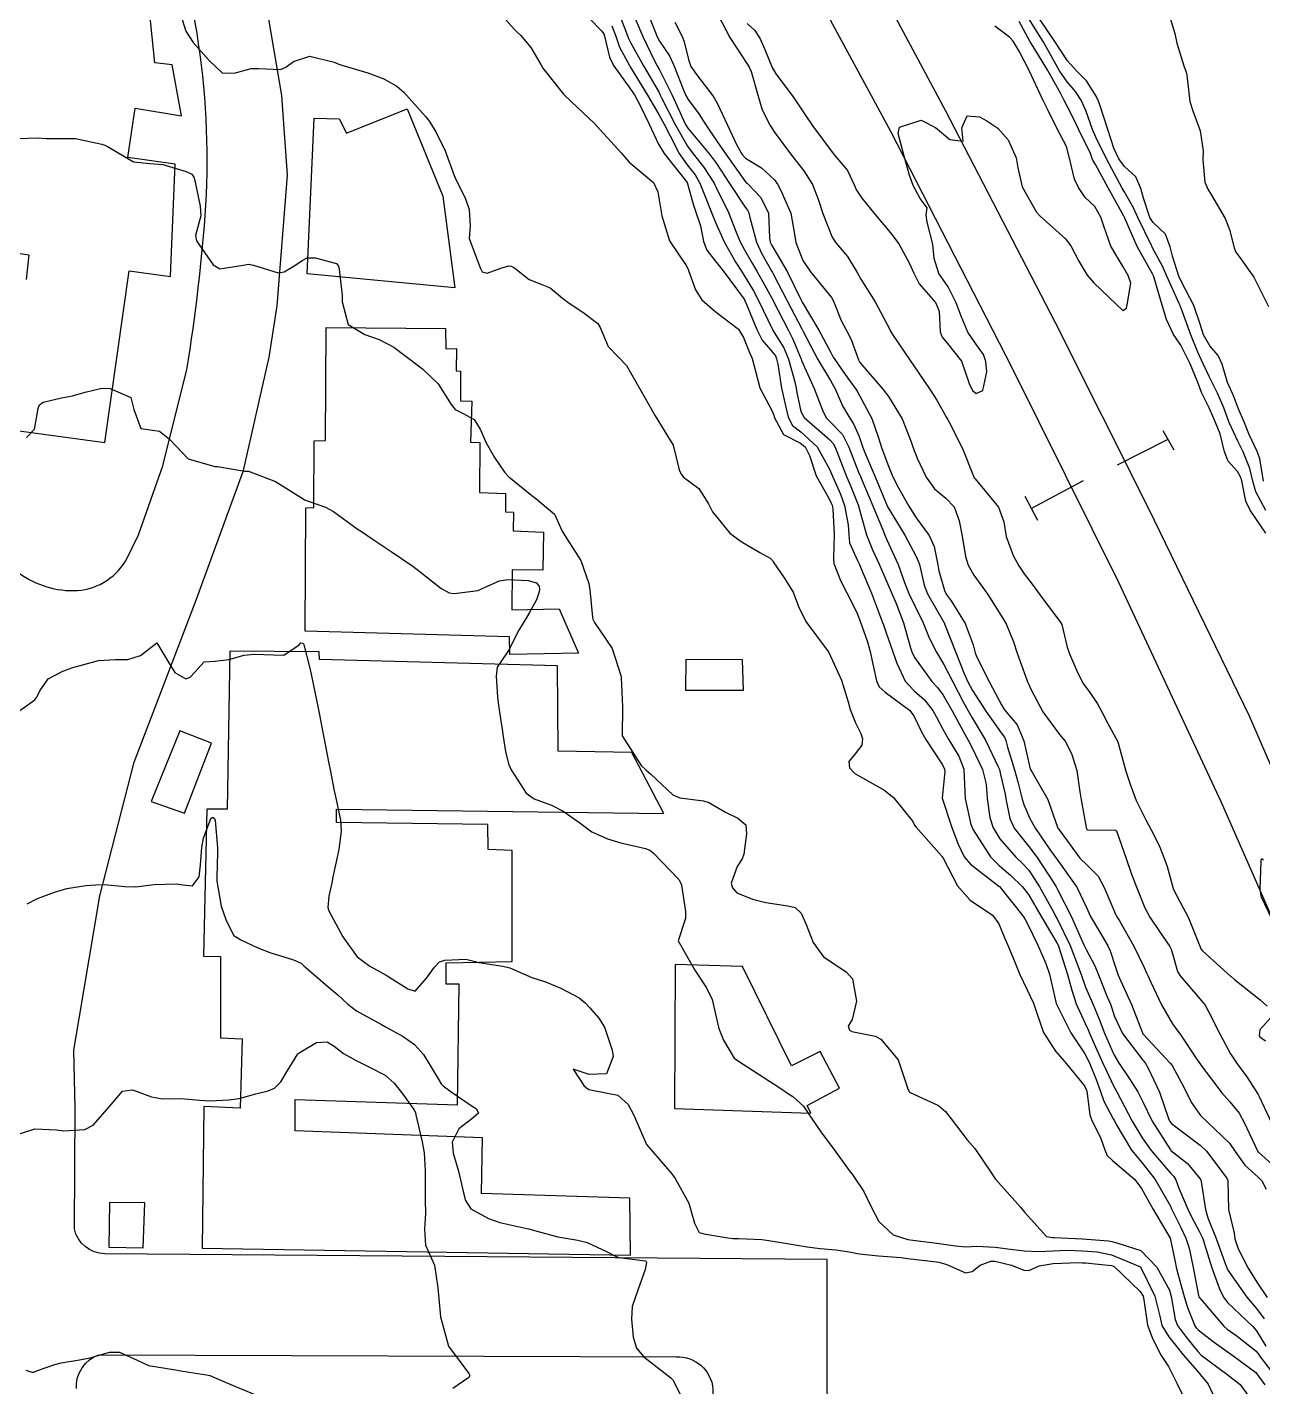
# Model space of a CAD drawing. Header units: metres. Extents: x 292545 to 299085, y 7450245 to 7463078.
# Drawn here: x 298523.7 to 298608.5, y 7451108.2 to 7451201.5 of the extents above; entities that cross this region are included whole.
import ezdxf

# ---------------------------------------------------------------- set-up
doc = ezdxf.new("R2010")
doc.units = ezdxf.units.M
for name, color, linetype in [('Curvas de Nivel 1m', 11, 'Continuous'), ('Curvas de Nivel 5m', 15, 'Continuous'), ('Edificações', 30, 'Continuous'), ('Linha Férrea', 20, 'Continuous'), ('Pórtico', 62, 'Continuous'), ('Vias Primárias', 230, 'Continuous')]:
    doc.layers.add(name, color=color, linetype=linetype)

msp = doc.modelspace()

# ---------------------------------------------------------------- linework, layer by layer
at = {"layer": 'Curvas de Nivel 1m', "flags": 128}
for points, elevation in [([(298555.729, 7451202.964), (298557.147, 7451201.347), (298557.352, 7451201.154), (298557.58, 7451200.943), (298558.298, 7451200.096), (298558.979, 7451198.922), (298559.119, 7451198.69), (298560.545, 7451196.905), (298561.088, 7451196.362), (298562.659, 7451194.884), (298563.066, 7451194.45), (298564.529, 7451192.858), (298564.76, 7451192.574), (298565.037, 7451192.239), (298566.708, 7451190.833), (298567.016, 7451190.187), (298567.246, 7451188.828), (298567.283, 7451188.543), (298567.821, 7451186.822), (298568.956, 7451185.148), (298569.079, 7451184.933), (298569.13, 7451184.807), (298569.598, 7451183.459), (298570.034, 7451182.793), (298570.921, 7451181.996), (298572.548, 7451180.764), (298572.897, 7451180.193), (298573.303, 7451179.17), (298573.48, 7451178.754), (298573.724, 7451177.897), (298574.019, 7451176.748), (298574.837, 7451175.193), (298574.971, 7451174.875), (298575.003, 7451174.737), (298575.642, 7451173.549), (298576.815, 7451172.942), (298577.129, 7451172.707), (298577.414, 7451172.094), (298577.88, 7451170.699), (298578.767, 7451169.123), (298578.919, 7451168.843), (298578.974, 7451168.687), (298579.019, 7451168.426), (298579.105, 7451166.684), (298579.062, 7451165.03), (298579.096, 7451164.684), (298579.547, 7451163.523), (298579.986, 7451162.671), (298580.673, 7451161.338), (298580.931, 7451160.666), (298581.372, 7451159.381), (298581.58, 7451158.656), (298581.769, 7451157.788), (298582.019, 7451156.649), (298582.199, 7451156.236), (298582.605, 7451155.859), (298584.287, 7451154.623), (298584.589, 7451154.237), (298585.114, 7451153.148), (298585.412, 7451152.607), (298586.547, 7451150.869), (298586.686, 7451150.589), (298586.707, 7451150.423), (298586.523, 7451148.59), (298587.189, 7451146.583), (298587.626, 7451145.438), (298588.046, 7451144.574), (298588.468, 7451144.072), (298590.427, 7451142.55), (298590.453, 7451142.528), (298592.061, 7451140.525), (298592.206, 7451140.308), (298592.417, 7451139.918), (298593.1, 7451138.513), (298593.644, 7451137.254), (298593.884, 7451136.505), (298594.353, 7451134.5), (298595.365, 7451132.49), (298596.311, 7451131.04), (298596.612, 7451130.475), (298597.103, 7451129.28), (298597.382, 7451128.464), (298597.613, 7451127.797), (298598.264, 7451126.587), (298598.351, 7451126.449), (298598.453, 7451126.256), (298599.531, 7451124.437), (298600.224, 7451123.584), (298601.14, 7451122.421), (298602.186, 7451120.594), (298602.274, 7451120.409), (298602.913, 7451119.141), (298603.255, 7451118.394), (298603.471, 7451117.706), (298603.755, 7451116.386), (298604.114, 7451114.465), (298604.142, 7451114.38), (298604.25, 7451114.241), (298605.864, 7451112.362), (298606.091, 7451112.162), (298606.77, 7451111.669), (298608.076, 7451110.648), (298608.21, 7451110.473), (298608.299, 7451110.337), (298609.134, 7451109.246)], 724), ([(298561.556, 7451202.896), (298563.147, 7451201.24), (298563.298, 7451201.032), (298563.356, 7451200.877), (298563.699, 7451199.441), (298563.98, 7451198.867), (298565.1, 7451197.312), (298565.407, 7451196.847), (298565.803, 7451196.126), (298566.409, 7451194.837), (298567.052, 7451193.465), (298567.445, 7451192.826), (298569.023, 7451190.827), (298569.473, 7451189.268), (298569.632, 7451188.801), (298569.933, 7451187.851), (298570.14, 7451186.792), (298570.373, 7451186.195), (298570.96, 7451185.452), (298571.487, 7451184.775), (298572.934, 7451182.822), (298572.959, 7451182.785), (298572.973, 7451182.759), (298573.007, 7451182.683), (298573.801, 7451180.747), (298574.168, 7451180.013), (298574.887, 7451179.186), (298575.081, 7451178.933), (298575.163, 7451178.736), (298575.248, 7451178.364), (298575.497, 7451176.73), (298575.747, 7451175.632), (298575.957, 7451174.723), (298576.259, 7451174.151), (298576.823, 7451173.736), (298577.953, 7451172.699), (298578.79, 7451171.159), (298578.992, 7451170.687), (298579.552, 7451169.46), (298579.824, 7451168.674), (298580.07, 7451167.343), (298580.112, 7451166.669), (298580.176, 7451166.117), (298580.715, 7451164.889), (298580.833, 7451164.659), (298580.931, 7451164.438), (298581.672, 7451162.65), (298582.306, 7451161.006), (298582.437, 7451160.643), (298582.494, 7451160.475), (298582.657, 7451160.014), (298583.135, 7451158.635), (298583.41, 7451157.853), (298583.979, 7451156.626), (298584.606, 7451155.958), (298585.32, 7451155.329), (298585.886, 7451154.601), (298586.137, 7451154.145), (298586.58, 7451153.323), (298586.994, 7451152.586), (298587.66, 7451151.475), (298588.023, 7451150.575), (298588.082, 7451149.02), (298588.103, 7451148.574), (298588.505, 7451146.792), (298588.576, 7451146.569), (298588.654, 7451146.415), (298589.84, 7451144.556), (298590.467, 7451143.938), (298591.227, 7451143.305), (298592.028, 7451142.526), (298592.445, 7451141.973), (298593.309, 7451140.511), (298594.404, 7451138.656), (298594.486, 7451138.499), (298594.536, 7451138.364), (298595.121, 7451136.493), (298595.431, 7451135.426), (298595.724, 7451134.486), (298596.339, 7451133.128), (298596.545, 7451132.687), (298596.628, 7451132.476), (298596.86, 7451131.937), (298597.54, 7451130.461), (298597.774, 7451129.934), (298598.287, 7451128.859), (298598.507, 7451128.448), (298598.769, 7451127.954), (298599.576, 7451126.437), (298600.246, 7451125.297), (298600.86, 7451124.424), (298602.217, 7451122.849), (298602.432, 7451122.624), (298602.573, 7451122.405), (298602.779, 7451121.827), (298603.378, 7451120.392), (298603.647, 7451119.857), (298604.168, 7451118.885), (298604.409, 7451118.378), (298604.536, 7451117.999), (298605.023, 7451116.371), (298605.568, 7451114.919), (298605.827, 7451114.363), (298606.109, 7451113.983), (298607.844, 7451112.342), (298608.09, 7451112.04), (298608.736, 7451110.987)], 723), ([(298566.179, 7451202.84), (298566.855, 7451201.123), (298566.968, 7451200.832), (298567.14, 7451200.539), (298567.825, 7451199.514), (298568.125, 7451198.815), (298568.788, 7451197.123), (298568.933, 7451196.812), (298569.09, 7451196.537), (298569.817, 7451195.536), (298570.298, 7451194.792), (298571.056, 7451193.675), (298571.69, 7451192.774), (298573.024, 7451190.888), (298573.085, 7451190.821), (298573.161, 7451190.758), (298574.083, 7451189.813), (298574.611, 7451188.736), (298574.676, 7451187.036), (298574.726, 7451186.734), (298574.804, 7451186.565), (298574.968, 7451186.287), (298575.887, 7451184.721), (298576.824, 7451182.812), (298576.874, 7451182.71), (298576.922, 7451182.625), (298578.071, 7451180.698), (298578.888, 7451179.17), (298579.056, 7451178.858), (298579.166, 7451178.686), (298579.873, 7451177.669), (298580.6, 7451176.664), (298580.695, 7451176.506), (298580.849, 7451176.229), (298581.702, 7451174.651), (298582.156, 7451173.31), (298582.366, 7451172.644), (298582.795, 7451171.475), (298583.15, 7451170.636), (298583.53, 7451169.878), (298584.233, 7451168.625), (298584.751, 7451167.836), (298585.641, 7451166.606), (298585.986, 7451165.862), (298586.222, 7451164.597), (298586.304, 7451164.191), (298586.695, 7451162.845), (298586.809, 7451162.589), (298587.136, 7451162.135), (298588.112, 7451160.576), (298588.648, 7451159.121), (298588.783, 7451158.569), (298588.887, 7451158.319), (298589.769, 7451156.558), (298590.597, 7451154.996), (298590.761, 7451154.714), (298590.906, 7451154.545), (298591.671, 7451153.621), (298592.134, 7451152.527), (298592.546, 7451150.707), (298592.605, 7451150.519), (298592.731, 7451150.328), (298593.775, 7451148.507), (298594.473, 7451146.531), (298594.489, 7451146.5), (298594.503, 7451146.476), (298595.984, 7451144.485), (298596.468, 7451144), (298597.243, 7451143.251), (298597.643, 7451142.462), (298598.425, 7451140.621), (298598.522, 7451140.449), (298598.688, 7451140.179), (298599.681, 7451138.437), (298600.388, 7451136.978), (298600.556, 7451136.599), (298600.632, 7451136.428), (298600.837, 7451135.964), (298601.588, 7451134.418), (298602.34, 7451133.099), (298602.634, 7451132.704), (298602.868, 7451132.402), (298603.983, 7451130.709), (298604.219, 7451130.381), (298604.251, 7451130.329), (298604.302, 7451130.248), (298605.72, 7451128.366), (298606.277, 7451127.754), (298606.905, 7451126.986), (298607.251, 7451126.345), (298608.169, 7451124.396), (298608.201, 7451124.33), (298608.215, 7451124.313), (298608.233, 7451124.295), (298608.467, 7451124.092), (298610.215, 7451122.526)], 719), ([(298564.46, 7451202.164), (298564.949, 7451200.853), (298565.003, 7451200.713), (298565.139, 7451200.441), (298566.037, 7451198.841), (298567.095, 7451197), (298567.181, 7451196.829), (298567.274, 7451196.645), (298568.202, 7451194.819), (298569.051, 7451193.333), (298569.445, 7451192.804), (298570.153, 7451191.913), (298570.879, 7451190.782), (298570.925, 7451190.684), (298571.02, 7451190.481), (298571.868, 7451188.771), (298572.435, 7451187.311), (298572.671, 7451186.763), (298572.967, 7451186.215), (298573.497, 7451185.29), (298573.808, 7451184.747), (298574.225, 7451184.02), (298574.923, 7451182.73), (298574.933, 7451182.71), (298575.96, 7451180.719), (298576.273, 7451180.096), (298576.846, 7451178.711), (298576.882, 7451178.622), (298577.753, 7451176.701), (298578.312, 7451175.222), (298578.566, 7451174.693), (298578.83, 7451174.413), (298579.68, 7451173.535), (298580.128, 7451172.67), (298580.787, 7451170.957), (298580.914, 7451170.659), (298581.01, 7451170.428), (298581.766, 7451168.65), (298582.493, 7451166.886), (298582.589, 7451166.641), (298582.73, 7451166.328), (298583.508, 7451164.632), (298583.946, 7451163.382), (298584.236, 7451162.625), (298584.68, 7451161.739), (298585.232, 7451160.611), (298585.64, 7451159.592), (298586.142, 7451158.598), (298586.631, 7451157.769), (298587.252, 7451156.584), (298587.974, 7451155.201), (298588.32, 7451154.573), (298588.588, 7451154.112), (298589.501, 7451152.561), (298590.391, 7451150.706), (298590.452, 7451150.551), (298590.54, 7451150.211), (298590.841, 7451148.86), (298590.905, 7451148.544), (298591.165, 7451147.196), (298591.476, 7451146.535), (298592.484, 7451145.266), (298593.048, 7451144.514), (298594.161, 7451142.798), (298594.347, 7451142.501), (298594.45, 7451142.318), (298595.371, 7451140.491), (298596.163, 7451138.725), (298596.264, 7451138.481), (298596.4, 7451138.2), (298597.001, 7451137.083), (298597.263, 7451136.467), (298597.848, 7451134.97), (298598.077, 7451134.454), (298598.151, 7451134.253), (298598.344, 7451133.604), (298598.902, 7451132.444), (298600.306, 7451130.617), (298600.448, 7451130.429), (298600.66, 7451130.066), (298601.431, 7451128.419), (298602.063, 7451126.614), (298602.147, 7451126.411), (298602.261, 7451126.264), (298602.827, 7451125.829), (298604.239, 7451124.789), (298604.66, 7451124.376), (298606.066, 7451122.51), (298606.123, 7451122.361), (298606.183, 7451120.36), (298606.562, 7451118.75), (298606.621, 7451118.355), (298606.835, 7451117.674), (298607.537, 7451116.346), (298608.129, 7451115.384), (298608.835, 7451114.329)], 721), ([(298568.176, 7451201.838), (298568.704, 7451200.807), (298568.829, 7451200.494), (298569.128, 7451199.263), (298569.286, 7451198.798), (298569.66, 7451198.249), (298570.799, 7451196.784), (298570.913, 7451196.604), (298571.088, 7451196.268), (298571.792, 7451194.773), (298572.428, 7451193.391), (298572.795, 7451192.762), (298573.04, 7451192.513), (298574.136, 7451191.845), (298575.026, 7451191.009), (298575.218, 7451190.728), (298575.456, 7451190.288), (298576.135, 7451188.719), (298576.398, 7451187.299), (298576.476, 7451186.715), (298576.961, 7451185.487), (298577.482, 7451184.705), (298578.927, 7451182.949), (298579.075, 7451182.688), (298579.59, 7451181.36), (298579.952, 7451180.674), (298580.281, 7451180.054), (298580.782, 7451178.662), (298580.88, 7451178.48), (298582.461, 7451176.644), (298582.848, 7451176.148), (298583.786, 7451174.63), (298584.408, 7451173.033), (298584.528, 7451172.623), (298584.802, 7451171.91), (298585.424, 7451170.61), (298586.001, 7451169.827), (298586.769, 7451169.181), (298587.356, 7451168.584), (298587.702, 7451167.627), (298587.9, 7451166.578), (298588.127, 7451165.167), (298588.302, 7451164.574), (298588.706, 7451163.888), (298589.651, 7451162.56), (298590.669, 7451160.969), (298590.909, 7451160.546), (298591.429, 7451159.316), (298591.683, 7451158.534), (298592.259, 7451156.885), (298592.408, 7451156.523), (298592.469, 7451156.38), (298592.608, 7451156.076), (298593.439, 7451154.512), (298594.577, 7451152.95), (298594.961, 7451152.496), (298595.4, 7451151.652), (298595.765, 7451150.488), (298595.977, 7451149.036), (298596.068, 7451148.485), (298596.4, 7451146.575), (298596.431, 7451146.481), (298596.492, 7451146.424), (298598.433, 7451146.391), (298598.492, 7451146.348), (298599.147, 7451144.443), (298599.53, 7451143.371), (298599.876, 7451142.436), (298600.433, 7451141.07), (298600.778, 7451140.425), (298601.444, 7451139.445), (298602.16, 7451138.404), (298602.236, 7451138.237), (298602.396, 7451137.676), (298602.683, 7451136.703), (298602.85, 7451136.403), (298604.357, 7451134.66), (298604.565, 7451134.378), (298604.82, 7451133.903), (298605.608, 7451132.367), (298606.313, 7451131.054), (298606.78, 7451130.353), (298607.429, 7451129.478), (298608.173, 7451128.332), (298608.211, 7451128.26), (298608.281, 7451128.115), (298609.129, 7451126.321)], 718), ([(298571.158, 7451202.31), (298571.959, 7451200.772), (298573.125, 7451199.009), (298573.222, 7451198.857), (298573.275, 7451198.758), (298573.425, 7451198.449), (298573.899, 7451196.748), (298574.17, 7451195.83), (298574.715, 7451194.735), (298575.065, 7451194.225), (298576.182, 7451192.719), (298577.032, 7451191.641), (298577.64, 7451190.704), (298578.025, 7451189.688), (298578.336, 7451188.697), (298578.979, 7451187.093), (298579.235, 7451186.686), (298580.035, 7451185.746), (298580.687, 7451184.664), (298580.946, 7451184.213), (298581.936, 7451182.65), (298582.905, 7451180.804), (298582.989, 7451180.639), (298583.125, 7451180.413), (298584.334, 7451178.625), (298584.871, 7451177.817), (298585.695, 7451176.607), (298586.155, 7451175.91), (298586.834, 7451174.708), (298586.898, 7451174.589), (298586.975, 7451174.445), (298587.914, 7451172.579), (298588.678, 7451170.678), (298588.728, 7451170.571), (298588.782, 7451170.507), (298590.395, 7451168.554), (298590.748, 7451167.55), (298590.915, 7451166.547), (298591.411, 7451165.231), (298591.778, 7451164.534), (298592.153, 7451163.974), (298592.7, 7451163.274), (298593.262, 7451162.514), (298594.665, 7451160.631), (298594.731, 7451160.499), (298595.102, 7451158.948), (298595.257, 7451158.491), (298595.777, 7451157.337), (298596.19, 7451156.484), (298596.607, 7451155.917), (298597.196, 7451155.069), (298597.509, 7451154.466), (298597.881, 7451153.755), (298598.573, 7451152.45), (298599.14, 7451150.444), (298599.418, 7451149.557), (298599.851, 7451148.437), (298600.503, 7451147.115), (298600.881, 7451146.424), (298601.416, 7451145.35), (298601.796, 7451144.41), (298601.963, 7451143.902), (298602.381, 7451142.401), (298602.45, 7451142.237), (298603.441, 7451140.39), (298604.118, 7451138.671), (298604.229, 7451138.382), (298604.285, 7451138.265), (298604.4, 7451138.109), (298606.339, 7451136.36), (298606.382, 7451136.322), (298606.589, 7451136.148), (298608.359, 7451134.755), (298608.824, 7451134.325)], 717), ([(298608.74, 7451166.785), (298607.659, 7451168.347), (298607.377, 7451168.959), (298607.082, 7451170.356), (298607.026, 7451170.597), (298606.789, 7451171.004), (298606.144, 7451171.708), (298605.909, 7451172.363), (298605.6, 7451173.59), (298605.285, 7451174.373), (298605.154, 7451174.693), (298604.843, 7451175.366), (298604.343, 7451176.385), (298604.02, 7451177.235), (298603.558, 7451178.393), (298602.896, 7451179.677), (298602.603, 7451180.108), (298602.395, 7451180.408), (298601.928, 7451181.429), (298601.625, 7451182.419), (298601.076, 7451184.303), (298601.028, 7451184.429), (298601.004, 7451184.48), (298600.954, 7451184.573), (298599.904, 7451186.441), (298599.063, 7451188.388), (298599.041, 7451188.45), (298599.027, 7451188.474), (298599.004, 7451188.524), (298597.928, 7451190.461), (298597.039, 7451192.08), (298596.89, 7451192.321), (298596.832, 7451192.473), (298596.709, 7451192.814), (298595.894, 7451194.488), (298595.638, 7451195.051), (298595.089, 7451196.114), (298594.879, 7451196.502), (298594.638, 7451196.964), (298593.775, 7451198.513), (298593.129, 7451199.581), (298592.554, 7451200.526), (298591.816, 7451201.873)], 717), ([(298608.751, 7451168.33), (298608.042, 7451169.607), (298607.837, 7451170.344), (298607.646, 7451171.202), (298607.185, 7451172.346), (298606.814, 7451173.082), (298606.23, 7451174.359), (298605.846, 7451175.368), (298605.424, 7451176.371), (298604.869, 7451177.467), (298604.434, 7451178.384), (298604.079, 7451179.2), (298603.602, 7451180.393), (298602.921, 7451182.218), (298602.868, 7451182.346), (298602.851, 7451182.401), (298602.802, 7451182.525), (298601.949, 7451184.415), (298601.645, 7451185.105), (298600.972, 7451186.354), (298600.932, 7451186.43), (298600.883, 7451186.523), (298599.963, 7451188.44), (298599.661, 7451189.092), (298599.021, 7451190.227), (298598.89, 7451190.451), (298598.727, 7451190.752), (298597.815, 7451192.462), (298597.065, 7451193.944), (298596.842, 7451194.473), (298596.376, 7451195.771), (298596.064, 7451196.485), (298595.677, 7451197.07), (298595.105, 7451197.747), (298594.585, 7451198.505), (298593.903, 7451199.74), (298593.456, 7451200.517), (298593.148, 7451201.005), (298592.197, 7451202.53)], 718), ([(298608.588, 7451170.333), (298608.326, 7451171.865), (298608.16, 7451172.336), (298607.582, 7451173.582), (298607.286, 7451174.345), (298606.843, 7451175.361), (298606.577, 7451176.081), (298606.463, 7451176.356), (298606.113, 7451177.112), (298605.736, 7451178.367), (298605.477, 7451178.959), (298604.895, 7451179.617), (298604.463, 7451180.384), (298604.255, 7451181.041), (298603.805, 7451182.391), (298602.947, 7451184.024), (298602.778, 7451184.403), (298602.339, 7451185.782), (298602.174, 7451186.412), (298601.864, 7451187.299), (298600.998, 7451188.08), (298600.779, 7451188.432), (298600.355, 7451189.769), (298600.161, 7451190.433), (298599.82, 7451191.227), (298599.038, 7451191.941), (298598.643, 7451192.454), (298598.319, 7451193.192), (298597.903, 7451194.462), (298597.333, 7451196.225), (298597.237, 7451196.469), (298597.096, 7451196.761), (298596.425, 7451197.799), (298595.755, 7451198.49), (298595.123, 7451199.187), (298594.249, 7451200.509), (298593.159, 7451202.125)], 719), ([(298602.08, 7451202.411), (298602.487, 7451201.069), (298602.64, 7451200.405), (298603.12, 7451198.844), (298603.269, 7451198.398), (298603.315, 7451198.194), (298603.521, 7451196.396), (298603.732, 7451195.748), (298604.237, 7451194.388), (298604.43, 7451193.009), (298604.426, 7451192.386), (298604.556, 7451190.857), (298604.767, 7451190.383), (298605.017, 7451189.974), (298605.945, 7451188.366), (298606.241, 7451187.617), (298606.556, 7451186.356), (298606.675, 7451186.059), (298606.966, 7451185.685), (298607.922, 7451184.34), (298608.923, 7451182.33)], 719), ([(298563.856, 7451201.576), (298564.137, 7451200.865), (298564.387, 7451200.112), (298565.072, 7451198.851), (298565.122, 7451198.767), (298566.3, 7451196.838), (298567.08, 7451195.51), (298567.454, 7451194.826), (298567.85, 7451194.033), (298568.475, 7451192.816), (298569.035, 7451192.039), (298569.587, 7451191.36), (298569.906, 7451190.797), (298570.218, 7451189.995), (298570.701, 7451188.785), (298570.992, 7451188.052), (298571.566, 7451186.774), (298572.376, 7451185.348), (298572.75, 7451184.762), (298572.95, 7451184.449), (298573.586, 7451183.397), (298573.931, 7451182.745), (298574.884, 7451180.75), (298574.891, 7451180.73), (298575.656, 7451179.494), (298575.982, 7451178.724), (298576.411, 7451177.165), (298576.509, 7451176.715), (298576.564, 7451176.428), (298576.837, 7451175.133), (298577.068, 7451174.708), (298578.818, 7451173.178), (298579.055, 7451172.926), (298579.183, 7451172.684), (298579.412, 7451172.073), (298579.965, 7451170.672), (298580.204, 7451170.095), (298580.763, 7451168.708), (298580.78, 7451168.66), (298580.793, 7451168.629), (298581.331, 7451166.654), (298581.739, 7451165.634), (298582.206, 7451164.645), (298582.701, 7451163.491), (298583.062, 7451162.636), (298583.366, 7451161.95), (298583.866, 7451160.628), (298584.359, 7451158.91), (298584.451, 7451158.622), (298584.637, 7451158.236), (298585.817, 7451156.602), (298586.2, 7451156.188), (298586.604, 7451155.654), (298587.206, 7451154.584), (298587.962, 7451153.193), (298588.301, 7451152.573), (298588.566, 7451152.092), (298589.288, 7451150.563), (298589.546, 7451149.547), (298589.624, 7451148.559), (298589.798, 7451147.269), (298590.038, 7451146.555), (298590.492, 7451145.796), (298591.59, 7451144.533), (298592.045, 7451144.103), (298592.464, 7451143.649), (298593.212, 7451142.512), (298594.18, 7451140.749), (298594.315, 7451140.501), (298594.421, 7451140.308), (298595.308, 7451138.491), (298595.894, 7451136.979), (298596.059, 7451136.483), (298596.37, 7451135.631), (298596.878, 7451134.472), (298597.313, 7451133.435), (298597.668, 7451132.46), (298598.311, 7451130.995), (298598.639, 7451130.447), (298599.39, 7451129.341), (298599.965, 7451128.433), (298600.277, 7451127.799), (298600.943, 7451126.423), (298602.192, 7451124.452), (298602.219, 7451124.41), (298603.358, 7451123.526), (298604.214, 7451122.491), (298604.273, 7451122.379), (298604.298, 7451122.293), (298604.592, 7451120.376), (298604.763, 7451119.788), (298605.324, 7451118.368), (298606.016, 7451116.489), (298606.061, 7451116.361), (298606.14, 7451116.198), (298607.44, 7451114.347), (298608.105, 7451113.581), (298608.626, 7451112.86)], 722), ([(298573.153, 7451201.746), (298573.661, 7451201.265), (298574.004, 7451200.747), (298574.35, 7451199.956), (298574.859, 7451198.734), (298575.116, 7451198.288), (298576.312, 7451196.718), (298577.081, 7451195.549), (298577.643, 7451194.704), (298579.045, 7451192.823), (298579.162, 7451192.688), (298580.02, 7451191.662), (298580.49, 7451190.668), (298580.65, 7451190.297), (298581.014, 7451189.766), (298581.901, 7451188.651), (298582.984, 7451187.37), (298583.564, 7451186.634), (298584.266, 7451185.321), (298584.572, 7451184.624), (298584.942, 7451183.889), (298586.07, 7451182.603), (298586.328, 7451182.01), (298586.387, 7451180.598), (298586.532, 7451180.229), (298586.895, 7451179.797), (298587.852, 7451178.58), (298588.389, 7451177.046), (298588.602, 7451176.573), (298588.851, 7451176.36), (298589.326, 7451176.563), (298589.598, 7451177.833), (298589.52, 7451178.56), (298589.359, 7451179.035), (298588.894, 7451179.686), (298588.289, 7451180.576), (298587.824, 7451181.67), (298587.49, 7451182.584), (298586.939, 7451183.686), (298586.299, 7451184.6), (298585.967, 7451185.609), (298585.881, 7451186.606), (298585.497, 7451188.111), (298585.427, 7451188.614), (298585.489, 7451189.094), (298585.014, 7451189.738), (298584.53, 7451190.625), (298584.253, 7451191.405), (298583.921, 7451192.631), (298583.51, 7451194.192), (298583.592, 7451194.632), (298585.078, 7451195.111), (298586.073, 7451194.6), (298587.061, 7451193.791), (298587.967, 7451193.673), (298587.877, 7451194.582), (298588.239, 7451195.42), (298589.081, 7451195.347), (298589.584, 7451195.068), (298590.342, 7451194.551), (298591.061, 7451193.762), (298591.601, 7451192.534), (298591.729, 7451191.84), (298592.009, 7451190.53), (298593.006, 7451188.79), (298593.253, 7451188.518), (298594.98, 7451186.98), (298595.356, 7451186.494), (298595.915, 7451185.438), (298596.474, 7451184.477), (298596.945, 7451183.95), (298598.482, 7451182.454), (298598.919, 7451182.042), (298599.167, 7451182.201), (298599.23, 7451182.447), (298599.466, 7451183.924), (298599.301, 7451184.447), (298598.959, 7451185.049), (298598.092, 7451186.459), (298597.622, 7451187.835), (298597.413, 7451188.466), (298597.01, 7451189.194), (298596.333, 7451189.797), (298595.886, 7451190.487), (298595.611, 7451191.074), (298595.265, 7451192.497), (298595.055, 7451193.298), (298594.424, 7451194.506), (298593.789, 7451195.81), (298593.446, 7451196.516), (298593.1, 7451197.232), (298592.492, 7451198.526), (298591.818, 7451199.848), (298591.392, 7451200.538), (298591.146, 7451200.808), (298590.148, 7451201.551)], 716), ([(298523.058, 7451193.859), (298524.496, 7451193.898), (298525.058, 7451193.856), (298525.595, 7451193.859), (298527.058, 7451193.856), (298528.861, 7451193.475), (298529.054, 7451193.404), (298529.282, 7451193.278), (298531.038, 7451192.259), (298532.146, 7451192.133), (298533.036, 7451192.07), (298534.643, 7451191.599), (298535.026, 7451191.403), (298535.18, 7451191.208), (298535.249, 7451190.98), (298535.597, 7451189.204), (298535.65, 7451188.547), (298535.289, 7451187.207), (298535.351, 7451186.824), (298536.492, 7451185.195), (298536.95, 7451184.904), (298538.566, 7451185.166), (298538.954, 7451185.225), (298539.257, 7451185.157), (298540.948, 7451184.64), (298541.37, 7451184.715), (298542.099, 7451185.129), (298542.6, 7451185.48), (298542.958, 7451185.664), (298543.509, 7451185.662), (298544.955, 7451185.277), (298545.107, 7451185.088), (298545.152, 7451184.887), (298545.354, 7451183.086), (298545.359, 7451182.653), (298545.774, 7451181.081), (298546.896, 7451180.412), (298547.897, 7451180.059), (298548.888, 7451179.525), (298549.569, 7451179.033), (298550.868, 7451178.048), (298551.933, 7451177.009), (298552.839, 7451175.596), (298553.11, 7451175.27), (298553.658, 7451174.988), (298554.415, 7451174.562), (298554.822, 7451173.92), (298555.23, 7451172.966), (298555.798, 7451171.96), (298556.495, 7451170.953), (298556.78, 7451170.645), (298558.256, 7451169.448), (298558.764, 7451169.059), (298558.829, 7451168.994), (298558.924, 7451168.928), (298559.917, 7451168.075), (298560.447, 7451166.904), (298560.736, 7451166.432), (298561.739, 7451164.89), (298562.271, 7451163.31), (298562.345, 7451162.883), (298562.54, 7451161.007), (298562.551, 7451160.881), (298562.661, 7451160.64), (298563.889, 7451158.868), (298564.478, 7451157.008), (298564.49, 7451156.861), (298564.593, 7451154.86), (298564.573, 7451152.86), (298565.879, 7451150.84), (298566.22, 7451150.515), (298566.537, 7451150.243), (298568.033, 7451148.815), (298568.521, 7451148.619), (298570.139, 7451148.406), (298570.518, 7451148.288), (298571.651, 7451147.629), (298572.507, 7451147.211), (298573.054, 7451146.754), (298573.095, 7451146.153), (298572.911, 7451144.756), (298572.796, 7451144.43), (298572.464, 7451143.914), (298572.052, 7451142.766), (298572.134, 7451142.449), (298572.443, 7451142.105), (298573.514, 7451141.672), (298574.433, 7451141.443), (298575.935, 7451141.212), (298576.429, 7451141.099), (298576.861, 7451140.706), (298577.195, 7451139.922), (298577.68, 7451138.697), (298578.393, 7451137.705), (298579.94, 7451136.674), (298580.376, 7451136.2), (298580.657, 7451134.665), (298580.34, 7451133.411), (298580.071, 7451132.937), (298580.164, 7451132.672), (298580.332, 7451132.584), (298581.935, 7451132.252), (298582.327, 7451132.052), (298583.503, 7451130.628), (298584.132, 7451128.774), (298584.174, 7451128.621), (298584.281, 7451128.417), (298584.638, 7451128.258), (298586.272, 7451127.494), (298586.763, 7451127.088), (298587.139, 7451126.587), (298588.241, 7451125.14), (298588.761, 7451124.565), (298589.914, 7451122.855), (298590.115, 7451122.551), (298590.212, 7451122.429), (298591.91, 7451120.533), (298592.188, 7451120.175), (298593.677, 7451118.507), (298594.099, 7451118.437), (298594.162, 7451118.437), (298594.223, 7451118.439), (298596.162, 7451118.351), (298597.936, 7451118.228), (298598.16, 7451118.183), (298598.518, 7451118.088), (298600.154, 7451117.55), (298601.267, 7451116.419), (298602.119, 7451114.844), (298602.248, 7451114.408), (298602.514, 7451112.82), (298602.683, 7451112.401), (298603.288, 7451111.595), (298604.075, 7451110.623), (298604.313, 7451110.378), (298606.054, 7451109.07), (298606.974, 7451108.351), (298608.029, 7451106.902)], 726), ([(298523.698, 7451173.341), (298524.234, 7451173.92), (298524.482, 7451175.334), (298524.584, 7451175.586), (298524.84, 7451175.773), (298526.096, 7451176.065), (298526.846, 7451176.193), (298527.707, 7451176.44), (298528.854, 7451176.714), (298529.419, 7451176.71), (298530.845, 7451176.091), (298531.057, 7451175.257), (298531.528, 7451173.958), (298532.818, 7451173.763), (298533.507, 7451173.223), (298534.793, 7451171.878), (298536.622, 7451171.355), (298536.785, 7451171.354), (298537.867, 7451171.174), (298538.654, 7451171.034), (298538.782, 7451171.039), (298538.912, 7451171.029), (298540.775, 7451170.326), (298542.669, 7451169.121), (298542.762, 7451169.066), (298544.212, 7451168.553), (298544.755, 7451168.25), (298546.387, 7451167.074), (298546.739, 7451166.835), (298547.401, 7451166.395), (298548.72, 7451165.521), (298549.431, 7451165.039), (298550.19, 7451164.51), (298550.704, 7451164.124), (298552.121, 7451163.006), (298552.688, 7451162.685), (298553.044, 7451162.638), (298554.691, 7451162.85), (298554.782, 7451162.879), (298554.95, 7451162.967), (298556.154, 7451163.5), (298556.699, 7451163.6), (298558.12, 7451163.515), (298558.697, 7451163.372), (298558.873, 7451163.106), (298558.897, 7451162.927), (298558.863, 7451162.755), (298558.682, 7451162.191), (298558.219, 7451161.386), (298557.973, 7451160.937), (298557.474, 7451160.123), (298556.881, 7451158.948), (298556.808, 7451158.782), (298556.639, 7451158.525), (298555.998, 7451157.588), (298555.92, 7451156.957), (298556.01, 7451155.547), (298556.076, 7451154.955), (298556.356, 7451153.171), (298556.388, 7451152.952), (298556.556, 7451151.798), (298556.774, 7451150.948), (298556.958, 7451150.526), (298557.975, 7451148.935), (298558.519, 7451148.557), (298559.706, 7451148.103), (298560.511, 7451147.71), (298561.651, 7451146.889), (298562.494, 7451146.281), (298563.563, 7451145.793), (298564.483, 7451145.52), (298566.171, 7451145.141), (298566.476, 7451145.03), (298566.719, 7451144.828), (298568.455, 7451143.012), (298568.571, 7451142.809), (298568.634, 7451142.625), (298568.902, 7451140.805), (298568.907, 7451140.324), (298568.403, 7451138.81), (298569.547, 7451136.798), (298570.365, 7451135.581), (298570.734, 7451134.784), (298571.032, 7451133.472), (298571.2, 7451132.777), (298571.53, 7451131.977), (298572.247, 7451130.761), (298572.312, 7451130.699), (298572.481, 7451130.588), (298574.293, 7451129.433), (298575.38, 7451128.724), (298575.918, 7451128.354), (298576.277, 7451128.132), (298577.019, 7451127.457), (298577.518, 7451126.701), (298578.247, 7451125.627), (298578.952, 7451124.683), (298580.216, 7451122.957), (298580.342, 7451122.796), (298580.45, 7451122.666), (298581.144, 7451121.597), (298581.616, 7451120.649), (298582.177, 7451119.55), (298583.175, 7451118.63), (298584.16, 7451118.314), (298584.521, 7451118.254), (298586.158, 7451118.065), (298587.442, 7451117.867), (298588.155, 7451117.812), (298588.876, 7451117.843), (298590.155, 7451117.782), (298591.031, 7451117.665), (298592.153, 7451117.526), (298593.128, 7451117.49), (298594.153, 7451117.541), (298595.072, 7451117.572), (298596.153, 7451117.534), (298597.155, 7451117.467), (298598.151, 7451117.258), (298600.143, 7451116.43), (298601.131, 7451114.42), (298601.455, 7451113.061), (298601.608, 7451112.415), (298602.085, 7451111.637), (298602.628, 7451110.951), (298603.07, 7451110.395), (298604.056, 7451109.266), (298604.774, 7451108.373), (298605.467, 7451106.928)], 727), ([(298522.581, 7451154.138), (298524.268, 7451155.335), (298524.401, 7451155.527), (298524.602, 7451155.963), (298525.169, 7451156.77), (298526.172, 7451157.315), (298526.507, 7451157.428), (298526.625, 7451157.472), (298526.873, 7451157.554), (298528.631, 7451158.043), (298529.798, 7451158.101), (298530.631, 7451158.099), (298531.515, 7451158.37), (298532.643, 7451159.24), (298533.385, 7451157.984), (298533.865, 7451157.221), (298534.616, 7451156.775), (298534.93, 7451156.895), (298535.219, 7451157.204), (298535.882, 7451157.946), (298536.631, 7451157.989), (298537.574, 7451158.117), (298538.635, 7451158.395), (298539.308, 7451158.481), (298540.636, 7451158.423), (298541.359, 7451158.41), (298542.405, 7451159.122), (298542.514, 7451159.252), (298542.644, 7451159.236), (298542.697, 7451159.173), (298542.715, 7451159.119), (298543.114, 7451157.599), (298543.232, 7451157.111), (298543.392, 7451156.327), (298543.628, 7451155.104), (298543.784, 7451154.301), (298544.022, 7451153.098), (298544.112, 7451152.64), (298544.414, 7451151.092), (298544.543, 7451150.415), (298544.807, 7451149.087), (298544.892, 7451148.713), (298545.229, 7451147.083), (298545.271, 7451146.302), (298545.118, 7451145.084), (298545.01, 7451144.542), (298544.695, 7451143.088), (298544.654, 7451142.885), (298544.441, 7451141.871), (298544.356, 7451141.091), (298544.429, 7451140.854), (298545.387, 7451139.08), (298546.389, 7451137.701), (298547.248, 7451137.061), (298548.374, 7451136.443), (298549.868, 7451135.52), (298550.358, 7451135.353), (298551.146, 7451136.238), (298551.682, 7451137.007), (298552.037, 7451137.353), (298552.388, 7451137.473), (298553.831, 7451137.543), (298554.387, 7451137.41), (298554.728, 7451137.316), (298556.384, 7451137.054), (298556.864, 7451136.945), (298558.373, 7451136.293), (298559.3, 7451135.985), (298560.363, 7451135.556), (298561.614, 7451134.887), (298562.024, 7451134.558), (298562.346, 7451134.204), (298562.964, 7451133.498), (298563.343, 7451132.87), (298563.885, 7451131.296), (298563.94, 7451130.864), (298563.496, 7451129.667), (298562.294, 7451129.637), (298561.199, 7451129.997), (298561.939, 7451128.885), (298562.115, 7451128.716), (298562.28, 7451128.608), (298562.611, 7451128.545), (298564.277, 7451128.219), (298564.988, 7451127.567), (298565.374, 7451126.843), (298566.233, 7451124.83), (298567.972, 7451122.812), (298568.21, 7451122.495), (298569.143, 7451120.801), (298569.535, 7451119.434), (298569.862, 7451118.793), (298570.162, 7451118.692), (298571.813, 7451118.418), (298572.159, 7451118.382), (298572.542, 7451118.374), (298574.159, 7451118.304), (298574.641, 7451118.252), (298576.156, 7451118), (298577.255, 7451117.805), (298578.153, 7451117.695), (298579.223, 7451117.609), (298580.151, 7451117.457), (298580.824, 7451117.334), (298582.148, 7451117.194), (298583.708, 7451117.064), (298584.147, 7451117.012), (298585.945, 7451116.802), (298586.145, 7451116.78), (298586.3, 7451116.753), (298586.839, 7451116.59), (298588.135, 7451116.02), (298588.593, 7451116.108), (298589.138, 7451116.56), (298589.87, 7451116.828), (298590.146, 7451116.828), (298591.294, 7451116.538), (298592.138, 7451116.205), (298592.472, 7451116.191), (298593.187, 7451116.514), (298594.144, 7451116.656), (298595.905, 7451116.723), (298596.145, 7451116.717), (298596.371, 7451116.702), (298598.144, 7451116.527), (298598.342, 7451116.448), (298600.118, 7451114.746), (298600.313, 7451114.428), (298600.365, 7451114.173), (298600.626, 7451112.425), (298600.93, 7451111.576), (298601.513, 7451110.416), (298602.061, 7451109.595), (298602.659, 7451108.401), (298603.112, 7451107.472)], 728), ([(298523.731, 7451141.341), (298524.437, 7451141.71), (298525.62, 7451142.139), (298526.444, 7451142.386), (298527.754, 7451142.598), (298528.447, 7451142.653), (298529.051, 7451142.67), (298530.446, 7451142.523), (298531.193, 7451142.505), (298532.447, 7451142.667), (298533.95, 7451142.719), (298534.447, 7451142.639), (298535.069, 7451142.581), (298535.541, 7451143.199), (298535.635, 7451144.024), (298535.716, 7451145.198), (298535.839, 7451145.84), (298536.342, 7451147.192), (298536.437, 7451147.257), (298536.504, 7451147.254), (298536.587, 7451147.189), (298536.627, 7451147.063), (298536.801, 7451145.187), (298536.806, 7451144.85), (298536.748, 7451143.187), (298536.748, 7451142.889), (298537.051, 7451141.184), (298537.392, 7451140.206), (298537.907, 7451139.175), (298538.4, 7451138.878), (298539.558, 7451138.316), (298540.392, 7451138.013), (298542.016, 7451137.495), (298542.385, 7451137.348), (298542.528, 7451137.262), (298542.697, 7451137.115), (298544.362, 7451135.679), (298545.044, 7451135.09), (298545.734, 7451134.467), (298546.342, 7451133.998), (298548.055, 7451133.053), (298548.331, 7451132.907), (298549.533, 7451132.24), (298550.32, 7451131.699), (298550.942, 7451131.014), (298551.91, 7451129.383), (298552.145, 7451129.001), (298552.281, 7451128.858), (298552.84, 7451128.432), (298554.268, 7451127.47), (298554.577, 7451127.286), (298554.705, 7451126.973), (298554.259, 7451126.6), (298553.346, 7451125.895), (298552.909, 7451124.993), (298552.979, 7451124.245), (298553.341, 7451122.989), (298553.68, 7451121.504), (298553.813, 7451120.984), (298554.184, 7451120.405), (298555.396, 7451119.74), (298556.171, 7451119.484), (298558.028, 7451119.068), (298558.165, 7451119.042), (298558.558, 7451118.926), (298560.159, 7451118.484), (298561.53, 7451118.263), (298562.155, 7451118.1), (298563.546, 7451117.469), (298564.146, 7451117.137), (298564.356, 7451117.068), (298566.143, 7451116.847), (298566.202, 7451116.829), (298566.235, 7451116.736), (298566.137, 7451116.256), (298565.636, 7451114.837), (298565.248, 7451113.706), (298565.207, 7451112.849), (298565.316, 7451111.613), (298565.553, 7451110.845), (298566.064, 7451110.264), (298567.906, 7451108.812), (298567.982, 7451108.751), (298568.042, 7451108.682), (298568.994, 7451106.8)], 729), ([(298609.153, 7451140.323), (298608.445, 7451141.803), (298608.348, 7451142.332), (298608.409, 7451144.267), (298608.416, 7451144.331), (298608.474, 7451144.455), (298608.588, 7451144.329)], 717), ([(298609.102, 7451133.566), (298608.337, 7451132.706), (298608.277, 7451132.331), (298608.331, 7451132.206), (298608.709, 7451131.944)], 717), ([(298523.639, 7451109.336), (298524.051, 7451109.208), (298524.161, 7451109.219), (298524.436, 7451109.326), (298525.636, 7451109.735), (298526.058, 7451109.844), (298527.314, 7451110.044), (298528.062, 7451110.184), (298529.373, 7451110.578), (298530.066, 7451110.589), (298531.275, 7451110.033), (298532.057, 7451109.673), (298533.902, 7451109.374), (298534.054, 7451109.34), (298534.151, 7451109.316), (298534.853, 7451109.208), (298536.051, 7451109.034), (298536.263, 7451108.974), (298538.039, 7451108.233), (298539.597, 7451107.579)], 731)]:
    msp.add_lwpolyline(points, dxfattribs=dict(at, elevation=elevation))
at = {"layer": 'Curvas de Nivel 5m', "flags": 128}
for points, elevation in [([(298565.162, 7451202.766), (298565.978, 7451200.842), (298566.776, 7451199.184), (298566.966, 7451198.832), (298567.119, 7451198.555), (298568.007, 7451196.821), (298568.768, 7451195.121), (298568.916, 7451194.812), (298569.069, 7451194.573), (298570.557, 7451192.787), (298570.77, 7451192.514), (298571.036, 7451192.13), (298571.942, 7451190.771), (298573.007, 7451189.152), (298573.175, 7451188.928), (298573.259, 7451188.756), (298573.319, 7451188.434), (298573.781, 7451186.748), (298574.152, 7451185.929), (298574.831, 7451184.732), (298574.875, 7451184.654), (298574.951, 7451184.514), (298575.894, 7451182.72), (298576.904, 7451180.794), (298576.947, 7451180.71), (298576.998, 7451180.613), (298577.994, 7451178.699), (298578.861, 7451177.241), (298579.174, 7451176.685), (298579.682, 7451175.519), (298580.19, 7451174.67), (298580.438, 7451174.275), (298580.82, 7451173.396), (298581.085, 7451172.657), (298581.27, 7451172.191), (298581.925, 7451170.649), (298582.746, 7451168.658), (298582.753, 7451168.64), (298582.763, 7451168.621), (298583.958, 7451166.628), (298584.719, 7451165.213), (298584.908, 7451164.81), (298584.965, 7451164.616), (298585.289, 7451163.202), (298585.521, 7451162.608), (298586.663, 7451160.616), (298586.676, 7451160.59), (298586.69, 7451160.562), (298587.466, 7451158.582), (298588.004, 7451157.195), (298588.281, 7451156.573), (298588.607, 7451155.985), (298589.521, 7451154.561), (298590.578, 7451153.064), (298590.797, 7451152.768), (298590.892, 7451152.545), (298591.02, 7451152.09), (298591.481, 7451150.536), (298591.714, 7451149.712), (298592.023, 7451148.528), (298592.141, 7451148.147), (298592.51, 7451147.248), (298592.923, 7451146.516), (298593.918, 7451145.069), (298594.335, 7451144.501), (298594.471, 7451144.322), (298595.779, 7451142.487), (298596.432, 7451141.099), (298596.71, 7451140.476), (298597.342, 7451139.396), (298597.901, 7451138.458), (298598.055, 7451138.11), (298598.389, 7451137.073), (298598.602, 7451136.448), (298598.781, 7451136.042), (298599.51, 7451134.438), (298600.284, 7451132.48), (298600.306, 7451132.43), (298600.332, 7451132.397), (298602.177, 7451130.411), (298602.301, 7451130.242), (298602.951, 7451129.062), (298603.284, 7451128.395), (298603.62, 7451127.734), (298604.267, 7451126.829), (298604.712, 7451126.376), (298606.241, 7451124.912), (298606.628, 7451124.354), (298607.297, 7451123.417), (298608.216, 7451122.595), (298608.475, 7451122.327), (298608.755, 7451121.774)], 720), ([(298534.366, 7451202.007), (298534.621, 7451201.215), (298535.135, 7451200.436), (298536.225, 7451199.199), (298537.111, 7451198.364), (298537.946, 7451198.342), (298539.115, 7451198.658), (298539.616, 7451198.655), (298541.115, 7451198.591), (298541.495, 7451198.757), (298542.007, 7451199.127), (298543.127, 7451199.512), (298544.797, 7451199.093), (298545.121, 7451198.945), (298545.325, 7451198.883), (298547.112, 7451198.364), (298548.212, 7451197.947), (298549.099, 7451197.449), (298549.582, 7451197.035), (298551.076, 7451195.36), (298551.341, 7451195.017), (298551.806, 7451194.272), (298552.416, 7451193.006), (298553.028, 7451191.319), (298553.169, 7451190.998), (298553.799, 7451189.777), (298554.064, 7451188.984), (298554.125, 7451187.844), (298554.058, 7451186.984), (298554.307, 7451186.32), (298554.822, 7451184.972), (298554.859, 7451184.879), (298554.95, 7451184.711), (298555.303, 7451184.613), (298556.235, 7451184.957), (298556.779, 7451185.128), (298556.954, 7451185.085), (298557.052, 7451185.047), (298557.21, 7451184.946), (298558.185, 7451184.171), (298558.942, 7451183.873), (298559.633, 7451183.613), (298560.483, 7451182.907), (298560.928, 7451182.554), (298561.867, 7451181.942), (298562.907, 7451181.157), (298563.051, 7451180.878), (298563.612, 7451179.591), (298564.318, 7451178.858), (298564.874, 7451178.268), (298565.681, 7451176.842), (298566.833, 7451174.83), (298568.056, 7451172.818), (298568.486, 7451171.114), (298568.613, 7451170.812), (298568.781, 7451170.627), (298569.825, 7451169.846), (298570.495, 7451168.784), (298570.755, 7451168.233), (298571.947, 7451166.768), (298572.727, 7451166.207), (298574.02, 7451165.447), (298574.716, 7451165.054), (298574.875, 7451164.898), (298574.97, 7451164.736), (298575.683, 7451163.705), (298576.304, 7451162.716), (298576.678, 7451161.74), (298577.168, 7451160.705), (298578.644, 7451158.75), (298578.688, 7451158.69), (298578.741, 7451158.59), (298579.62, 7451156.68), (298580.068, 7451155.208), (298580.206, 7451154.674), (298580.584, 7451153.765), (298580.94, 7451153.028), (298581.059, 7451152.663), (298581.008, 7451152.222), (298580.558, 7451151.644), (298580.114, 7451151.11), (298580.157, 7451150.674), (298580.539, 7451150.276), (298581.575, 7451149.696), (298582.528, 7451149.166), (298583.179, 7451148.633), (298584.507, 7451146.982), (298584.63, 7451146.744), (298584.709, 7451146.617), (298586.474, 7451144.642), (298586.513, 7451144.59), (298586.591, 7451144.47), (298587.574, 7451142.579), (298588.438, 7451141.598), (298589.975, 7451140.554), (298590.417, 7451139.979), (298590.831, 7451138.967), (298591.016, 7451138.541), (298591.426, 7451137.567), (298591.839, 7451136.528), (298592.367, 7451135.438), (298592.793, 7451134.516), (298593.02, 7451133.84), (298593.482, 7451132.509), (298594.314, 7451131.243), (298594.941, 7451130.494), (298596.287, 7451128.854), (298596.415, 7451128.609), (298596.449, 7451128.478), (298596.668, 7451126.875), (298596.802, 7451126.472), (298597.398, 7451125.311), (298597.686, 7451124.458), (298597.852, 7451124.078), (298598.226, 7451123.722), (298599.745, 7451122.435), (298600.207, 7451121.82), (298600.985, 7451120.422), (298602.163, 7451118.41), (298602.51, 7451116.768), (298602.586, 7451116.403), (298602.744, 7451115.791), (298603.143, 7451114.395), (298603.361, 7451113.647), (298603.873, 7451112.383), (298603.959, 7451112.25), (298604.09, 7451112.113), (298605.135, 7451111.317), (298606.076, 7451110.637), (298606.483, 7451110.356), (298608.055, 7451109.176), (298608.678, 7451108.33)], 725), ([(298522.56, 7451125.355), (298524.249, 7451125.906), (298525.735, 7451125.828), (298526.247, 7451125.763), (298527.685, 7451125.859), (298528.252, 7451126.166), (298529.238, 7451127.275), (298530.275, 7451128.494), (298530.952, 7451128.578), (298532.272, 7451128.103), (298533.01, 7451127.968), (298534.271, 7451127.987), (298535.588, 7451127.879), (298536.269, 7451127.826), (298537.565, 7451127.882), (298538.271, 7451127.995), (298539.415, 7451128.294), (298540.277, 7451128.519), (298540.714, 7451128.7), (298541.143, 7451129.131), (298541.568, 7451129.853), (298542.312, 7451131.049), (298542.349, 7451131.083), (298542.395, 7451131.119), (298543.6, 7451131.827), (298544.321, 7451131.869), (298544.797, 7451131.572), (298545.45, 7451131.083), (298546.306, 7451130.583), (298547.217, 7451130.143), (298548.291, 7451129.58), (298548.927, 7451129.04), (298549.521, 7451128.277), (298550.265, 7451127.223), (298550.378, 7451127.019), (298550.412, 7451126.868), (298550.834, 7451125.014), (298550.984, 7451124.26), (298551.048, 7451123.012), (298551.049, 7451122.167), (298551.058, 7451121.011), (298551.064, 7451120.127), (298551.004, 7451119.012), (298551.061, 7451117.925), (298551.472, 7451117.01), (298551.678, 7451116.547), (298551.917, 7451115.003), (298552.093, 7451113), (298552.653, 7451110.994), (298554.045, 7451109.108), (298554.102, 7451108.979), (298554.042, 7451108.851), (298552.949, 7451108.076)], 730)]:
    msp.add_lwpolyline(points, dxfattribs=dict(at, elevation=elevation))
at = {"layer": 'Edificações'}
for points in [[(298522.492, 7451173.896), (298529.073, 7451172.998), (298530.732, 7451184.781), (298533.571, 7451184.387), (298533.887, 7451192.086), (298530.641, 7451192.543), (298531.135, 7451195.934), (298534.33, 7451195.416), (298533.681, 7451198.919), (298532.503, 7451199.037), (298531.912, 7451204.645)], [(298514.08, 7451187.392), (298523.84, 7451185.868), (298523.661, 7451184.174)]]:
    msp.add_lwpolyline(points, dxfattribs=at)
for points in [[(298553.075, 7451183.616), (298542.939, 7451184.568), (298543.43, 7451195.252), (298545.147, 7451195.199), (298545.651, 7451194.223), (298549.803, 7451195.895), (298552.268, 7451189.887)], [(298561.572, 7451158.548), (298556.868, 7451158.455), (298556.831, 7451159.667), (298542.808, 7451160.041), (298542.858, 7451168.506), (298543.401, 7451168.541), (298543.436, 7451173.106), (298544.202, 7451173.13), (298544.25, 7451180.89), (298552.432, 7451180.817), (298552.457, 7451179.426), (298553.207, 7451179.437), (298553.173, 7451177.923), (298553.482, 7451177.899), (298553.482, 7451175.849), (298554.244, 7451175.838), (298554.149, 7451173.013), (298554.792, 7451173.001), (298554.78, 7451169.572), (298556.554, 7451169.486), (298556.566, 7451168.238), (298557.113, 7451168.214), (298557.09, 7451166.93), (298559.167, 7451166.836), (298559.132, 7451164.23), (298557.014, 7451164.252), (298556.992, 7451161.524), (298560.236, 7451161.574)], [(298565.144, 7451117.228), (298565.091, 7451121.145), (298554.913, 7451121.468), (298554.988, 7451125.282), (298542.123, 7451125.77), (298542.126, 7451127.917), (298553.263, 7451127.549), (298553.374, 7451135.824), (298552.482, 7451135.837), (298552.495, 7451137.287), (298557.018, 7451137.38), (298557.009, 7451144.993), (298555.375, 7451145.058), (298555.348, 7451146.774), (298544.962, 7451146.921), (298544.954, 7451147.842), (298567.419, 7451147.546), (298565.224, 7451151.714), (298560.165, 7451151.82), (298560.118, 7451157.67), (298543.789, 7451158.106), (298543.763, 7451158.641), (298537.65, 7451158.674), (298537.462, 7451147.84), (298536.054, 7451147.84), (298535.836, 7451137.753), (298536.997, 7451137.731), (298536.998, 7451132.154), (298538.495, 7451132.073), (298538.34, 7451127.327), (298535.847, 7451127.439), (298535.734, 7451117.708)], [(298572.894, 7451155.998), (298572.821, 7451158.08), (298568.943, 7451158.099), (298568.924, 7451155.998)], [(298534.21, 7451153.217), (298532.242, 7451148.366), (298534.54, 7451147.561), (298536.377, 7451152.369)], [(298572.819, 7451137.049), (298568.198, 7451137.18), (298568.165, 7451127.292), (298577.503, 7451126.967), (298577.27, 7451127.512), (298579.482, 7451128.704), (298578.15, 7451131.199), (298576.192, 7451130.225)], [(298531.694, 7451117.746), (298531.803, 7451120.825), (298529.378, 7451120.856), (298529.331, 7451117.793)]]:
    msp.add_lwpolyline(points, close=True, dxfattribs=at)
at = {"layer": 'Linha Férrea', "linetype": 'Continuous'}
for points in [[(298579.39, 7451209.512), (298586.74, 7451195.79), (298594.269, 7451181.276), (298600.676, 7451168.462), (298607.59, 7451154.238), (298613.381, 7451140.918), (298619.1, 7451128.246), (298624.133, 7451115.938), (298629.562, 7451102.149), (298634.992, 7451087.41), (298640.168, 7451073.115), (298644.983, 7451059.5), (298649.327, 7451045.784), (298653.563, 7451032.352), (298657.073, 7451020.73), (298660.729, 7451008.242), (298663.661, 7450997.817), (298667.171, 7450985.801), (298670.754, 7450973.17)], [(298575.455, 7451208.257), (298582.984, 7451194.357), (298591.311, 7451178.14), (298598.624, 7451163.406), (298605.681, 7451148.311), (298612.016, 7451133.905), (298617.88, 7451120.221), (298624.142, 7451104.875), (298631.093, 7451086.448), (298636.558, 7451070.883), (298641.987, 7451055.57), (298646.512, 7451041.235), (298651.689, 7451024.475), (298656.394, 7451008.511), (298660.775, 7450993.38), (298665.263, 7450978.068), (298668.631, 7450966.05)]]:
    msp.add_lwpolyline(points, dxfattribs=at)
at = {"layer": 'Pórtico'}
for points in [[(298601.664, 7451173.813), (298602.419, 7451172.501)], [(298602.02, 7451173.193), (298598.532, 7451171.451)], [(298592.636, 7451168.473), (298596.218, 7451170.381)], [(298592.198, 7451169.313), (298593.061, 7451167.659)]]:
    msp.add_lwpolyline(points, dxfattribs=at)
at = {"layer": 'Vias Primárias'}
for points in [[(298476.583, 7451202.305), (298491.859, 7451189.463), (298504.565, 7451179.072), (298519.901, 7451166.631), (298522.975, 7451164.188, 0.171241), (298526.908, 7451162.83, 0.262057), (298530.495, 7451164.881), (298531.365, 7451166.655), (298533.046, 7451171.402), (298534.696, 7451177.998, 0.023398), (298535.998, 7451189.276, 0.053728), (298535.39, 7451201.085), (298533.942, 7451209.023), (298531.627, 7451220.246), (298529.283, 7451230.609), (298526.127, 7451242.129), (298522.972, 7451252.433), (298519.324, 7451262.274), (298515.532, 7451272.837), (298511.597, 7451282.188)], [(298527.125, 7451108.076, -0.341428), (298528.667, 7451110.406), (298568.277, 7451110.258, -0.406038), (298570.797, 7451108.039), (298570.809, 7451089.909), (298578.725, 7451089.848), (298578.624, 7451110.309), (298578.628, 7451116.944), (298529.065, 7451117.338, -0.354554), (298526.974, 7451119.044, -1.229008)]]:
    msp.add_lwpolyline(points, format="xyb", dxfattribs=at)
msp.add_lwpolyline([(298526.974, 7451119.044), (298527.029, 7451127.342), (298526.946, 7451131.297), (298528.724, 7451141.883), (298531.078, 7451151.057), (298535.293, 7451162.063), (298538.58, 7451171.071), (298540.333, 7451178.851), (298540.88, 7451182.364), (298541.591, 7451191.337), (298541.208, 7451196.793), (298539.565, 7451206.507)], dxfattribs=at)

doc.saveas('drawing.dxf')
